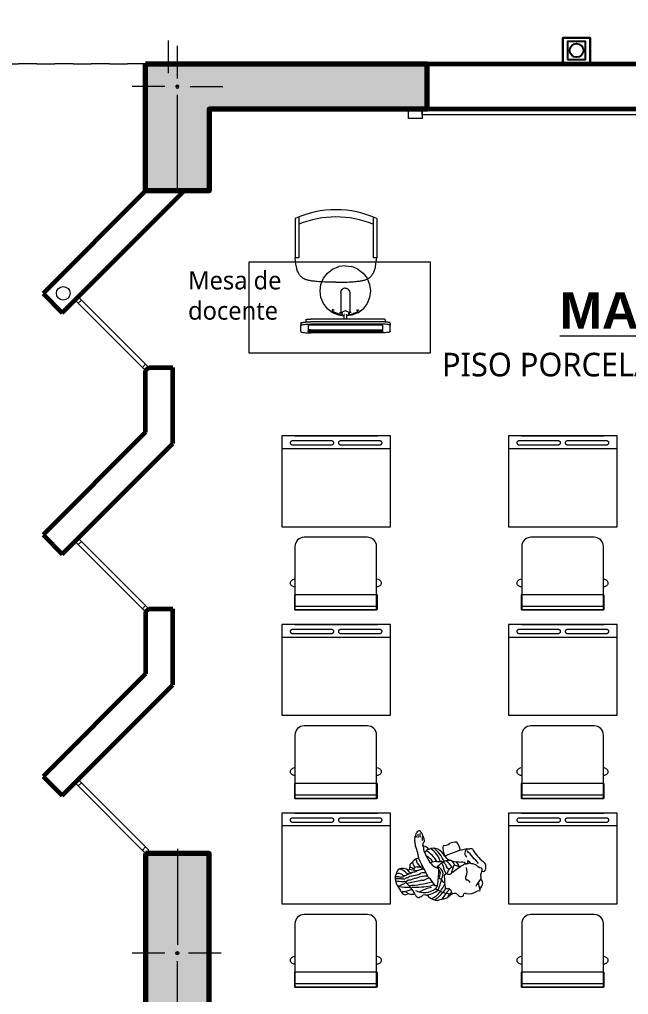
# Model space of a CAD drawing. Header units: metres. Extents: x 28 to 148, y 23 to 113.
# Drawn here: x 37.75 to 41.11, y 47.55 to 52.92 of the extents above; entities that cross this region are included whole.
import ezdxf

# ---------------------------------------------------------------- set-up
doc = ezdxf.new("R2010")
doc.units = ezdxf.units.M
doc.linetypes.add('DASHED2', pattern=[0.375, 0.25, -0.125])
doc.linetypes.add('HIDDEN2', pattern=[0.1875, 0.125, -0.0625])
for name, color, linetype, lineweight in [('AGUAS PLUVIALES', 5, 'Continuous', 30), ('COLUMNAS 50', 32, 'Continuous', 70), ('Equipamiento SR', 23, 'Continuous', 0), ('GRAFO 02', 7, 'Continuous', 20), ('GRAFO 3', 22, 'Continuous', 30), ('GRAFO01', 7, 'Continuous', 0), ('I.S. CANALETAS', 12, 'Continuous', 0), ('letras sr', 7, 'Continuous', 5), ('MOBILIARIO_Pen_No__1', 7, 'Continuous', 13), ('MOBILIARIO_Pluma_Nº__41', 7, 'Continuous', 20), ('Muros el', 144, 'Continuous', 60), ('PERSONAS', 8, 'Continuous', 0), ('proyecciones', 1, 'DASHED2', 5), ('Structural - Bearing_Pen_No__20', 1, 'Continuous', 0), ('Vanos', 140, 'Continuous', 5)]:
    doc.layers.add(name, color=color, linetype=linetype, lineweight=lineweight)
doc.layers.add('MOBILIARIO_Pluma_Nº__61', color=7, linetype='Continuous', lineweight=20, true_color=0x6a6a6a)
doc.styles.add('Generales', font='trebuc.ttf', dxfattribs={"height": 0.1})
doc.styles.add('Santa Rosa 1 50', font='trebuc.ttf')

# ---------------------------------------------------------------- blocks, each defined once
blk = doc.blocks.new('Picture 18')
at = {"layer": 'Equipamiento SR', "linetype": 'Continuous'}
for p, q in [((0.075, 0), (0, 0)), ((0, 0), (0, -0.05)), ((4.125, 0), (0.075, 0)), ((0.075, 0), (0.075, -0.03)), ((0.075, -0.05), (0.075, 0)), ((4.125, -0.03), (4.125, 0)), ((4.2, 0), (4.125, 0)), ((4.125, 0), (4.125, -0.05)), ((4.2, -0.05), (4.2, 0)), ((0, -0.05), (0.075, -0.05)), ((0.075, -0.03), (4.125, -0.03)), ((4.125, -0.05), (4.2, -0.05))]:
    blk.add_line(p, q, dxfattribs=at)
blk = doc.blocks.new('Columna tipo 3')
at = {"true_color": 0x939598}
h = blk.add_hatch(color=252, dxfattribs=at)
h.dxf.hatch_style = 1
h.paths.add_polyline_path([(-235.0847, 45.074), (-235.7847, 45.074), (-235.7847, 43.524), (-235.5347, 43.524), (-235.5347, 44.724), (-235.0847, 44.724)])
h.paths.add_polyline_path([(-235.6684, 44.899, -1), (-235.651, 44.899, -1)], flags=16)
at = {"layer": 'COLUMNAS 50', "linetype": 'Continuous'}
blk.add_lwpolyline([(-235.7847, 45.074), (-235.7847, 43.524), (-235.5347, 43.524), (-235.5347, 44.724), (-235.0847, 44.724), (-235.0847, 45.074)], close=True, dxfattribs=at)
at = {"layer": 'Structural - Bearing_Pen_No__20', "linetype": 'Continuous'}
for p, q in [((-235.6597, 44.969), (-235.6597, 45.149)), ((-235.7047, 44.899), (-235.8847, 44.899)), ((-235.0847, 44.899), (-235.6147, 44.899)), ((-235.6597, 44.829), (-235.6597, 44.649))]:
    blk.add_line(p, q, dxfattribs=at)
blk.add_circle((-235.6597, 44.899), 0.00871, dxfattribs=at)
blk.add_point((-235.6597, 44.899), dxfattribs=at)
blk = doc.blocks.new('Columna 1.10 x0.30')
at = {"true_color": 0xc7c8ca}
h = blk.add_hatch(color=9, dxfattribs=at)
h.dxf.hatch_style = 1
h.paths.add_polyline_path([(-234.8493, 113.8066), (-235.9493, 113.8066), (-235.9493, 113.4566), (-234.8493, 113.4566)])
h.paths.add_polyline_path([(-235.3906, 113.6316, -1), (-235.408, 113.6316, -1)], flags=16)
at = {"layer": 'COLUMNAS 50', "color": 1, "linetype": 'Continuous', "lineweight": 5}
for p, q in [((-235.3993, 113.8732), (-235.3993, 113.6932)), ((-235.9743, 113.6316), (-235.4443, 113.6316)), ((-234.8243, 113.6316), (-235.3543, 113.6316)), ((-235.3993, 113.5616), (-235.3993, 113.3816))]:
    blk.add_line(p, q, dxfattribs=at)
at = {"layer": 'COLUMNAS 50', "linetype": 'Continuous'}
blk.add_lwpolyline([(-235.9493, 113.4566), (-234.8493, 113.4566), (-234.8493, 113.8066), (-235.9493, 113.8066)], close=True, dxfattribs=at)
at = {"layer": 'COLUMNAS 50', "color": 1, "linetype": 'Continuous', "lineweight": 5}
blk.add_circle((-235.3993, 113.6316), 0.00871, dxfattribs=at)
blk.add_point((-235.3993, 113.6316), dxfattribs=at)
blk = doc.blocks.new('School Desk 2')
at = {"layer": 'Equipamiento SR', "linetype": 'Continuous'}
for p, q in [((0.1995, 0.3017), (0.6995, 0.3017)), ((0.1995, -0.2983), (0.1995, 0.3017)), ((0.629, 0.3017), (0.629, -0.2983)), ((0.6995, 0.3017), (0.6995, -0.2983)), ((-0.241, 0.228), (-0.2591, 0.228)), ((-0.2591, 0.228), (-0.2591, -0.228)), ((-0.1767, 0.228), (-0.241, 0.228)), ((-0.241, 0.228), (-0.241, -0.228)), ((-0.1767, 0.228), (-0.1767, -0.228)), ((-0.1322, 0.2314), (-0.1327, 0.228)), ((-0.1309, 0.2356), (-0.1322, 0.2314)), ((-0.129, 0.2394), (-0.1309, 0.2356)), ((-0.1265, 0.2428), (-0.129, 0.2394)), ((-0.1236, 0.2457), (-0.1265, 0.2428)), ((-0.1203, 0.2479), (-0.1236, 0.2457)), ((-0.1168, 0.2494), (-0.1203, 0.2479)), ((-0.113, 0.2502), (-0.1168, 0.2494)), ((-0.1092, 0.2502), (-0.113, 0.2502)), ((-0.1055, 0.2494), (-0.1092, 0.2502)), ((-0.1019, 0.2479), (-0.1055, 0.2494)), ((-0.0987, 0.2457), (-0.1019, 0.2479)), ((-0.0957, 0.2428), (-0.0987, 0.2457)), ((-0.0933, 0.2394), (-0.0957, 0.2428)), ((-0.0924, 0.2375), (-0.0933, 0.2394)), ((-0.0876, 0.228), (-0.0924, 0.2375)), ((0.6507, 0.2435), (0.651, 0.2457)), ((0.6507, 0.2424), (0.6507, 0.2435)), ((0.6507, 0.027), (0.6507, 0.2424)), ((0.651, 0.2457), (0.6517, 0.2477)), ((0.6517, 0.2477), (0.6526, 0.2497)), ((0.6526, 0.2497), (0.6539, 0.2514)), ((0.6539, 0.2514), (0.6553, 0.2528)), ((0.6553, 0.2528), (0.657, 0.2539)), ((0.657, 0.2539), (0.6587, 0.2546)), ((0.6587, 0.2546), (0.6606, 0.255)), ((0.6606, 0.255), (0.6625, 0.255)), ((0.6625, 0.255), (0.6644, 0.2546)), ((0.6644, 0.2546), (0.6662, 0.2539)), ((0.6662, 0.2539), (0.6678, 0.2528)), ((0.6678, 0.2528), (0.6693, 0.2514)), ((0.6693, 0.2514), (0.6705, 0.2497)), ((0.6705, 0.2497), (0.6714, 0.2477)), ((0.6714, 0.2477), (0.6721, 0.2457)), ((0.6721, 0.2457), (0.6724, 0.2435)), ((0.6724, 0.2435), (0.6724, 0.2424)), ((0.6724, 0.2424), (0.6724, 0.027)), ((0.6995, -0.2263), (0.6995, 0.2297)), ((0.6507, 0.0259), (0.6507, 0.027)), ((0.651, 0.0238), (0.6507, 0.0259)), ((0.6517, 0.0217), (0.651, 0.0238)), ((0.6526, 0.0198), (0.6517, 0.0217)), ((0.6539, 0.0181), (0.6526, 0.0198)), ((0.6553, 0.0166), (0.6539, 0.0181)), ((0.657, 0.0155), (0.6553, 0.0166)), ((0.6587, 0.0148), (0.657, 0.0155)), ((0.6606, 0.0144), (0.6587, 0.0148)), ((0.6625, 0.0144), (0.6606, 0.0144)), ((0.6644, 0.0148), (0.6625, 0.0144)), ((0.6662, 0.0155), (0.6644, 0.0148)), ((0.6678, 0.0166), (0.6662, 0.0155)), ((0.6693, 0.0181), (0.6678, 0.0166)), ((0.6705, 0.0198), (0.6693, 0.0181)), ((0.6714, 0.0217), (0.6705, 0.0198)), ((0.6721, 0.0238), (0.6714, 0.0217)), ((0.6724, 0.0259), (0.6721, 0.0238)), ((0.6724, 0.027), (0.6724, 0.0259)), ((0.6507, -0.0225), (0.651, -0.0203)), ((0.6507, -0.0236), (0.6507, -0.0225)), ((0.6507, -0.2389), (0.6507, -0.0236)), ((0.651, -0.0203), (0.6517, -0.0182)), ((0.6517, -0.0182), (0.6526, -0.0163)), ((0.6526, -0.0163), (0.6539, -0.0146)), ((0.6539, -0.0146), (0.6553, -0.0132)), ((0.6553, -0.0132), (0.657, -0.0121)), ((0.657, -0.0121), (0.6587, -0.0113)), ((0.6587, -0.0113), (0.6606, -0.0109)), ((0.6606, -0.0109), (0.6625, -0.0109)), ((0.6625, -0.0109), (0.6644, -0.0113)), ((0.6644, -0.0113), (0.6662, -0.0121)), ((0.6662, -0.0121), (0.6678, -0.0132)), ((0.6678, -0.0132), (0.6693, -0.0146)), ((0.6693, -0.0146), (0.6705, -0.0163)), ((0.6705, -0.0163), (0.6714, -0.0182)), ((0.6714, -0.0182), (0.6721, -0.0203)), ((0.6721, -0.0203), (0.6724, -0.0225)), ((0.6724, -0.0225), (0.6724, -0.0236)), ((0.6724, -0.0236), (0.6724, -0.2389)), ((-0.241, -0.228), (-0.2591, -0.228)), ((-0.1767, -0.228), (-0.241, -0.228)), ((-0.1327, -0.228), (-0.1322, -0.2314)), ((-0.1322, -0.2314), (-0.1309, -0.2356)), ((-0.1309, -0.2356), (-0.129, -0.2394)), ((-0.129, -0.2394), (-0.1265, -0.2428)), ((-0.1265, -0.2428), (-0.1236, -0.2457)), ((-0.1236, -0.2457), (-0.1203, -0.2479)), ((-0.1203, -0.2479), (-0.1168, -0.2494)), ((-0.1168, -0.2494), (-0.113, -0.2502)), ((-0.113, -0.2502), (-0.1092, -0.2502)), ((-0.1092, -0.2502), (-0.1055, -0.2494)), ((-0.1055, -0.2494), (-0.1019, -0.2479)), ((-0.1019, -0.2479), (-0.0987, -0.2457)), ((-0.0987, -0.2457), (-0.0957, -0.2428)), ((-0.0957, -0.2428), (-0.0933, -0.2394)), ((-0.0933, -0.2394), (-0.0924, -0.2375)), ((-0.0924, -0.2375), (-0.0876, -0.228)), ((0.6507, -0.24), (0.6507, -0.2389)), ((0.651, -0.2422), (0.6507, -0.24)), ((0.6517, -0.2443), (0.651, -0.2422)), ((0.6526, -0.2462), (0.6517, -0.2443)), ((0.6539, -0.2479), (0.6526, -0.2462)), ((0.6553, -0.2493), (0.6539, -0.2479)), ((0.657, -0.2505), (0.6553, -0.2493)), ((0.6587, -0.2512), (0.657, -0.2505)), ((0.6606, -0.2516), (0.6587, -0.2512)), ((0.6625, -0.2516), (0.6606, -0.2516)), ((0.6644, -0.2512), (0.6625, -0.2516)), ((0.6662, -0.2505), (0.6644, -0.2512)), ((0.6678, -0.2493), (0.6662, -0.2505)), ((0.6693, -0.2479), (0.6678, -0.2493)), ((0.6705, -0.2462), (0.6693, -0.2479)), ((0.6714, -0.2443), (0.6705, -0.2462)), ((0.6721, -0.2422), (0.6714, -0.2443)), ((0.6724, -0.24), (0.6721, -0.2422)), ((0.6724, -0.2389), (0.6724, -0.24)), ((0.6995, -0.2983), (0.1995, -0.2983)), ((0.629, -0.2833), (0.6295, -0.2833))]:
    blk.add_line(p, q, dxfattribs=at)
blk.add_lwpolyline([(-0.2591, 0.225), (0.0909, 0.225, -0.414214), (0.1409, 0.175), (0.1409, -0.175, -0.414214), (0.0909, -0.225), (-0.2591, -0.225), (-0.2591, 0.225)], format="xyb", dxfattribs=at)
blk = doc.blocks.new('A$C0C667B88')
at = {"layer": 'Equipamiento SR'}
for p, q in [((0.0491, 0.7653), (0.1591, 0.7653)), ((0.135, 0.7655), (0.265, 0.7655)), ((0.16, 0.7655), (0.265, 0.7655)), ((0.265, 0.7655), (0.265, 0.7453)), ((0.0404, 0.7453), (0.265, 0.7453)), ((0.0404, 0.3353), (0.265, 0.3353)), ((0.265, 0.3353), (0.265, 0.3155)), ((0.0491, 0.3153), (0.1591, 0.3153)), ((0.135, 0.3155), (0.265, 0.3155)), ((0.16, 0.3155), (0.265, 0.3155))]:
    blk.add_line(p, q, dxfattribs=at)
for points in [[(0.4, 0.5403), (0.3999, 0.5534), (0.3997, 0.5663), (0.3994, 0.579), (0.399, 0.5913), (0.3985, 0.6032), (0.398, 0.6144), (0.3974, 0.6249), (0.3967, 0.6346), (0.396, 0.6433), (0.3953, 0.6512), (0.3946, 0.6584), (0.3938, 0.6648), (0.393, 0.6706), (0.3922, 0.6759), (0.3914, 0.6808), (0.3905, 0.6853), (0.3896, 0.6895), (0.3887, 0.6935), (0.3877, 0.6973), (0.3867, 0.7008), (0.3857, 0.7041), (0.3845, 0.7073), (0.3834, 0.7102), (0.3821, 0.713), (0.3808, 0.7156), (0.3794, 0.718), (0.378, 0.7203), (0.3765, 0.7226), (0.3749, 0.7247), (0.3732, 0.7268), (0.3715, 0.7288), (0.3697, 0.7307), (0.3678, 0.7327), (0.3658, 0.7346), (0.3637, 0.7366), (0.3613, 0.7385), (0.3587, 0.7405), (0.3557, 0.7426), (0.3524, 0.7447), (0.3486, 0.7468), (0.3444, 0.749), (0.3392, 0.7513), (0.3326, 0.7536), (0.3244, 0.7559), (0.3139, 0.7583), (0.3008, 0.7607), (0.2846, 0.7631), (0.265, 0.7655)], [(0.4, 0.5403), (0.3999, 0.5272), (0.3997, 0.5142), (0.3994, 0.5015), (0.399, 0.4892), (0.3985, 0.4774), (0.398, 0.4661), (0.3974, 0.4556), (0.3967, 0.446), (0.396, 0.4372), (0.3953, 0.4293), (0.3946, 0.4222), (0.3938, 0.4158), (0.393, 0.4099), (0.3922, 0.4046), (0.3914, 0.3998), (0.3905, 0.3952), (0.3896, 0.391), (0.3887, 0.387), (0.3877, 0.3832), (0.3867, 0.3797), (0.3857, 0.3764), (0.3845, 0.3733), (0.3834, 0.3703), (0.3821, 0.3676), (0.3808, 0.365), (0.3794, 0.3625), (0.378, 0.3602), (0.3765, 0.358), (0.3749, 0.3558), (0.3732, 0.3538), (0.3715, 0.3518), (0.3697, 0.3498), (0.3678, 0.3478), (0.3658, 0.3459), (0.3637, 0.344), (0.3613, 0.342), (0.3587, 0.34), (0.3557, 0.338), (0.3524, 0.3359), (0.3486, 0.3337), (0.3444, 0.3315), (0.3392, 0.3293), (0.3326, 0.327), (0.3244, 0.3247), (0.3139, 0.3223), (0.3008, 0.32), (0.2846, 0.3177), (0.265, 0.3155)]]:
    blk.add_lwpolyline(points, dxfattribs=at)
for centre, start, end in [((0.5402, 0.5403), 155.3885, 204.6115), ((0.5802, 0.5403), 157.7008, 202.2992)]:
    blk.add_arc(centre, 0.5403, start, end, dxfattribs=at)
blk = doc.blocks.new('A$C3689293D')
at = {"layer": 'Equipamiento SR'}
for p, q in [((0.95, 0.7), (0.05, 0.7)), ((0.2211, 0.5829), (0.2212, 0.5836)), ((0.2211, 0.5829), (0.2211, 0.5485)), ((0.2211, 0.5359), (0.2211, 0.5485)), ((0.2211, 0.5485), (0.2212, 0.5478)), ((0.2212, 0.5836), (0.2224, 0.5845)), ((0.2212, 0.5478), (0.2224, 0.5469)), ((0.2224, 0.5845), (0.2246, 0.5854)), ((0.2224, 0.5469), (0.2246, 0.546)), ((0.2246, 0.5854), (0.2278, 0.5862)), ((0.2246, 0.546), (0.2278, 0.5451)), ((0.2278, 0.5862), (0.2318, 0.587)), ((0.2278, 0.5451), (0.2318, 0.5443)), ((0.2318, 0.587), (0.2367, 0.5877)), ((0.2318, 0.5443), (0.2367, 0.5436)), ((0.2367, 0.5877), (0.2423, 0.5883)), ((0.2367, 0.5436), (0.2423, 0.543)), ((0.2423, 0.5883), (0.2485, 0.5888)), ((0.2423, 0.543), (0.2485, 0.5425)), ((0.2485, 0.5888), (0.2553, 0.5892)), ((0.2485, 0.5425), (0.2553, 0.5421)), ((0.2553, 0.5892), (0.2624, 0.5895)), ((0.2553, 0.5421), (0.2624, 0.5419)), ((0.2622, 0.5845), (0.6732, 0.5845)), ((0.2622, 0.5845), (0.2622, 0.5783)), ((0.2622, 0.5783), (0.6732, 0.5783)), ((0.2622, 0.5783), (0.2622, 0.5769)), ((0.2622, 0.5769), (0.2624, 0.577)), ((0.2622, 0.5769), (0.2622, 0.5733)), ((0.2652, 0.5735), (0.2622, 0.5733)), ((0.2622, 0.5733), (0.2622, 0.5468)), ((0.2622, 0.5468), (0.6732, 0.5468)), ((0.2624, 0.5895), (0.2697, 0.5897)), ((0.2624, 0.577), (0.2697, 0.5771)), ((0.2624, 0.5419), (0.2697, 0.5417)), ((0.2687, 0.5736), (0.2652, 0.5735)), ((0.2723, 0.5737), (0.2687, 0.5736)), ((0.2697, 0.5897), (0.2756, 0.5897)), ((0.2697, 0.5771), (0.2756, 0.5771)), ((0.2697, 0.5417), (0.2756, 0.5417)), ((0.2759, 0.5737), (0.2723, 0.5737)), ((0.2756, 0.5897), (0.6598, 0.5897)), ((0.2756, 0.5771), (0.6598, 0.5771)), ((0.2756, 0.5417), (0.6598, 0.5417)), ((0.6595, 0.5737), (0.2759, 0.5737)), ((0.6595, 0.5737), (0.6631, 0.5737)), ((0.6657, 0.5897), (0.6598, 0.5897)), ((0.6657, 0.5771), (0.6598, 0.5771)), ((0.6657, 0.5417), (0.6598, 0.5417)), ((0.6631, 0.5737), (0.6667, 0.5736)), ((0.673, 0.5895), (0.6657, 0.5897)), ((0.673, 0.577), (0.6657, 0.5771)), ((0.673, 0.5419), (0.6657, 0.5417)), ((0.6667, 0.5736), (0.6702, 0.5735)), ((0.6702, 0.5735), (0.6732, 0.5733)), ((0.6801, 0.5892), (0.673, 0.5895)), ((0.6732, 0.5769), (0.673, 0.577)), ((0.6801, 0.5421), (0.673, 0.5419)), ((0.6732, 0.5845), (0.6732, 0.5783)), ((0.6732, 0.5769), (0.6732, 0.5783)), ((0.6732, 0.5733), (0.6732, 0.5769)), ((0.6732, 0.5468), (0.6732, 0.5733)), ((0.6868, 0.5888), (0.6801, 0.5892)), ((0.6868, 0.5425), (0.6801, 0.5421)), ((0.6931, 0.5883), (0.6868, 0.5888)), ((0.6931, 0.543), (0.6868, 0.5425)), ((0.6987, 0.5877), (0.6931, 0.5883)), ((0.6987, 0.5436), (0.6931, 0.543)), ((0.7036, 0.587), (0.6987, 0.5877)), ((0.7036, 0.5443), (0.6987, 0.5436)), ((0.7076, 0.5862), (0.7036, 0.587)), ((0.7076, 0.5451), (0.7036, 0.5443)), ((0.7108, 0.5854), (0.7076, 0.5862)), ((0.7108, 0.546), (0.7076, 0.5451)), ((0.713, 0.5845), (0.7108, 0.5854)), ((0.713, 0.5469), (0.7108, 0.546)), ((0.7142, 0.5836), (0.713, 0.5845)), ((0.7142, 0.5478), (0.713, 0.5469)), ((0.7143, 0.5829), (0.7142, 0.5836)), ((0.7143, 0.5485), (0.7142, 0.5478)), ((0.7143, 0.5829), (0.7143, 0.5485)), ((0.7143, 0.5359), (0.7143, 0.5485)), ((0.2211, 0.5359), (0.2212, 0.5352)), ((0.2212, 0.5352), (0.2224, 0.5343)), ((0.2224, 0.5343), (0.2246, 0.5334)), ((0.2246, 0.5334), (0.2278, 0.5326)), ((0.2278, 0.5326), (0.2318, 0.5318)), ((0.2318, 0.5318), (0.2367, 0.5311)), ((0.2367, 0.5311), (0.2423, 0.5305)), ((0.2423, 0.5305), (0.2485, 0.53)), ((0.2485, 0.53), (0.2553, 0.5296)), ((0.2485, 0.5171), (0.2485, 0.53)), ((0.2485, 0.53), (0.2485, 0.53)), ((0.2485, 0.5171), (0.2486, 0.5167)), ((0.2486, 0.5167), (0.2491, 0.5162)), ((0.2491, 0.5162), (0.2502, 0.5158)), ((0.2502, 0.5158), (0.2518, 0.5154)), ((0.2518, 0.5154), (0.2537, 0.515)), ((0.2537, 0.515), (0.2561, 0.5147)), ((0.2553, 0.5296), (0.2624, 0.5293)), ((0.2561, 0.5147), (0.2589, 0.5144)), ((0.2589, 0.5144), (0.2619, 0.5141)), ((0.2619, 0.5141), (0.2652, 0.5139)), ((0.2624, 0.5293), (0.2697, 0.5291)), ((0.2652, 0.5139), (0.2687, 0.5138)), ((0.2687, 0.5138), (0.2723, 0.5137)), ((0.2697, 0.5291), (0.2756, 0.5291)), ((0.2723, 0.5137), (0.2759, 0.5137)), ((0.2756, 0.5291), (0.6598, 0.5291)), ((0.2759, 0.5137), (0.4622, 0.5137)), ((0.3996, 0.479), (0.4332, 0.4929)), ((0.435, 0.4861), (0.4034, 0.4732)), ((0.4332, 0.4929), (0.4622, 0.4967)), ((0.4512, 0.4882), (0.435, 0.4861)), ((0.446, 0.482), (0.4517, 0.4888)), ((0.45, 0.4856), (0.4495, 0.4821)), ((0.45, 0.4856), (0.4517, 0.4888)), ((0.4517, 0.4888), (0.4546, 0.4917)), ((0.4584, 0.494), (0.4546, 0.4917)), ((0.4584, 0.494), (0.4622, 0.4952)), ((0.4622, 0.4967), (0.4622, 0.5137)), ((0.4622, 0.5137), (0.4748, 0.5137)), ((0.4622, 0.4952), (0.4622, 0.4967)), ((0.4622, 0.4905), (0.4622, 0.4952)), ((0.4629, 0.4888), (0.4623, 0.4869)), ((0.4625, 0.4881), (0.4623, 0.4869)), ((0.4629, 0.4889), (0.4625, 0.4881)), ((0.4747, 0.4873), (0.474, 0.4851)), ((0.474, 0.4851), (0.4745, 0.4861)), ((0.4745, 0.4861), (0.4747, 0.4873)), ((0.4748, 0.5137), (0.6595, 0.5137)), ((0.4748, 0.5137), (0.4748, 0.4969)), ((0.4748, 0.4969), (0.4748, 0.4952)), ((0.4748, 0.4969), (0.5052, 0.4929)), ((0.4774, 0.4945), (0.4748, 0.4952)), ((0.4748, 0.4952), (0.4748, 0.4898)), ((0.4814, 0.4925), (0.4774, 0.4945)), ((0.4846, 0.4898), (0.4814, 0.4925)), ((0.4867, 0.4866), (0.4846, 0.4898)), ((0.4846, 0.4898), (0.49, 0.4832)), ((0.4857, 0.4884), (0.5033, 0.4861)), ((0.4875, 0.4831), (0.4867, 0.4866)), ((0.5033, 0.4861), (0.535, 0.4732)), ((0.5052, 0.4929), (0.5387, 0.479)), ((0.6631, 0.5137), (0.6595, 0.5137)), ((0.6657, 0.5291), (0.6598, 0.5291)), ((0.6667, 0.5138), (0.6631, 0.5137)), ((0.673, 0.5293), (0.6657, 0.5291)), ((0.6702, 0.5139), (0.6667, 0.5138)), ((0.6735, 0.5141), (0.6702, 0.5139)), ((0.6801, 0.5296), (0.673, 0.5293)), ((0.6765, 0.5144), (0.6735, 0.5141)), ((0.6793, 0.5147), (0.6765, 0.5144)), ((0.6816, 0.515), (0.6793, 0.5147)), ((0.6868, 0.53), (0.6801, 0.5296)), ((0.6836, 0.5154), (0.6816, 0.515)), ((0.6852, 0.5158), (0.6836, 0.5154)), ((0.6862, 0.5162), (0.6852, 0.5158)), ((0.6868, 0.5167), (0.6862, 0.5162)), ((0.6869, 0.53), (0.6868, 0.53)), ((0.6869, 0.5171), (0.6868, 0.5167)), ((0.6931, 0.5305), (0.6869, 0.53)), ((0.6869, 0.5171), (0.6869, 0.53)), ((0.6987, 0.5311), (0.6931, 0.5305)), ((0.7036, 0.5318), (0.6987, 0.5311)), ((0.7076, 0.5326), (0.7036, 0.5318)), ((0.7108, 0.5334), (0.7076, 0.5326)), ((0.713, 0.5343), (0.7108, 0.5334)), ((0.7142, 0.5352), (0.713, 0.5343)), ((0.7143, 0.5359), (0.7142, 0.5352)), ((0.3487, 0.4281), (0.3708, 0.4569)), ((0.3996, 0.479), (0.3708, 0.4569)), ((0.3962, 0.4648), (0.3963, 0.4655)), ((0.3962, 0.4641), (0.3962, 0.4648)), ((0.3965, 0.4635), (0.3962, 0.4641)), ((0.3963, 0.4655), (0.3966, 0.4663)), ((0.3968, 0.4631), (0.3965, 0.4635)), ((0.3966, 0.4663), (0.397, 0.4672)), ((0.3973, 0.4627), (0.3968, 0.4631)), ((0.397, 0.4672), (0.3976, 0.468)), ((0.398, 0.4624), (0.3973, 0.4627)), ((0.3976, 0.468), (0.3983, 0.4689)), ((0.3988, 0.4623), (0.398, 0.4624)), ((0.3983, 0.4689), (0.3991, 0.4698)), ((0.3997, 0.4622), (0.3988, 0.4623)), ((0.3991, 0.4698), (0.4001, 0.4707)), ((0.4007, 0.4623), (0.3997, 0.4622)), ((0.4001, 0.4707), (0.4011, 0.4716)), ((0.4017, 0.4625), (0.4007, 0.4623)), ((0.4011, 0.4716), (0.4022, 0.4724)), ((0.4029, 0.4628), (0.4017, 0.4625)), ((0.402, 0.472), (0.4032, 0.4729)), ((0.4022, 0.4724), (0.4034, 0.4732)), ((0.4041, 0.4632), (0.4029, 0.4628)), ((0.4053, 0.4638), (0.4041, 0.4632)), ((0.4065, 0.4644), (0.4053, 0.4638)), ((0.4072, 0.4648), (0.4065, 0.4644)), ((0.4373, 0.4774), (0.4441, 0.4783)), ((0.4437, 0.4776), (0.4431, 0.4729)), ((0.4431, 0.3651), (0.4431, 0.4729)), ((0.446, 0.482), (0.4437, 0.4776)), ((0.4495, 0.4821), (0.4504, 0.4786)), ((0.4525, 0.4754), (0.4504, 0.4786)), ((0.4556, 0.4727), (0.4525, 0.4754)), ((0.4597, 0.4707), (0.4556, 0.4727)), ((0.4643, 0.4695), (0.4597, 0.4707)), ((0.4643, 0.4695), (0.4693, 0.4692)), ((0.4693, 0.4692), (0.4742, 0.4698)), ((0.4742, 0.4698), (0.4787, 0.4712)), ((0.4787, 0.4712), (0.4825, 0.4735)), ((0.4825, 0.4735), (0.4853, 0.4763)), ((0.4853, 0.4763), (0.487, 0.4796)), ((0.487, 0.4796), (0.4875, 0.4831)), ((0.4928, 0.479), (0.49, 0.4832)), ((0.4939, 0.4743), (0.4928, 0.479)), ((0.501, 0.4774), (0.4929, 0.4784)), ((0.4939, 0.3666), (0.4939, 0.4743)), ((0.5311, 0.4648), (0.5318, 0.4644)), ((0.5318, 0.4644), (0.5331, 0.4638)), ((0.5331, 0.4638), (0.5343, 0.4632)), ((0.5343, 0.4632), (0.5355, 0.4628)), ((0.5362, 0.4724), (0.535, 0.4732)), ((0.5355, 0.4628), (0.5366, 0.4625)), ((0.5373, 0.4716), (0.5362, 0.4724)), ((0.5366, 0.4625), (0.5377, 0.4623)), ((0.5383, 0.4707), (0.5373, 0.4716)), ((0.5377, 0.4623), (0.5387, 0.4622)), ((0.5393, 0.4698), (0.5383, 0.4707)), ((0.5387, 0.479), (0.5675, 0.4569)), ((0.5387, 0.4622), (0.5396, 0.4623)), ((0.5401, 0.4689), (0.5393, 0.4698)), ((0.5396, 0.4623), (0.5404, 0.4624)), ((0.5408, 0.468), (0.5401, 0.4689)), ((0.5404, 0.4624), (0.541, 0.4627)), ((0.5414, 0.4672), (0.5408, 0.468)), ((0.541, 0.4627), (0.5415, 0.4631)), ((0.5418, 0.4663), (0.5414, 0.4672)), ((0.5415, 0.4631), (0.5419, 0.4635)), ((0.5421, 0.4655), (0.5418, 0.4663)), ((0.5419, 0.4635), (0.5421, 0.4641)), ((0.5422, 0.4648), (0.5421, 0.4655)), ((0.5421, 0.4641), (0.5422, 0.4648)), ((0.5675, 0.4569), (0.5896, 0.4281)), ((0.3301, 0.3586), (0.3348, 0.3946)), ((0.3348, 0.3946), (0.3487, 0.4281)), ((0.5896, 0.4281), (0.6035, 0.3946)), ((0.6035, 0.3946), (0.6083, 0.3586)), ((0.3348, 0.3226), (0.3301, 0.3586)), ((0.3487, 0.289), (0.3348, 0.3226)), ((0.4431, 0.3651), (0.4443, 0.3605)), ((0.447, 0.3563), (0.4443, 0.3605)), ((0.447, 0.3563), (0.4525, 0.3497)), ((0.4556, 0.347), (0.4525, 0.3497)), ((0.4597, 0.345), (0.4556, 0.347)), ((0.4643, 0.3438), (0.4597, 0.345)), ((0.4693, 0.3435), (0.4643, 0.3438)), ((0.4693, 0.3435), (0.4742, 0.344)), ((0.4742, 0.344), (0.4787, 0.3455)), ((0.4787, 0.3455), (0.4825, 0.3478)), ((0.4825, 0.3478), (0.4853, 0.3506)), ((0.491, 0.3575), (0.4853, 0.3506)), ((0.4933, 0.3619), (0.491, 0.3575)), ((0.4939, 0.3666), (0.4933, 0.3619)), ((0.6035, 0.3226), (0.5896, 0.289)), ((0.6083, 0.3586), (0.6035, 0.3226)), ((0.3708, 0.2602), (0.3487, 0.289)), ((0.5896, 0.289), (0.5675, 0.2602)), ((0.3996, 0.2381), (0.3708, 0.2602)), ((0.3996, 0.2381), (0.4332, 0.2242)), ((0.4692, 0.2195), (0.4332, 0.2242)), ((0.4692, 0.2195), (0.5052, 0.2242)), ((0.5387, 0.2381), (0.5052, 0.2242)), ((0.5675, 0.2602), (0.5387, 0.2381))]:
    blk.add_line(p, q, dxfattribs=at)
blk.add_lwpolyline([(1, 0.7), (0, 0.7), (0, 0.2), (1, 0.2), (1, 0.7)], dxfattribs=at)
blk = doc.blocks.new('A$C64873CB9')
at = {"layer": 'MOBILIARIO_Pluma_Nº__41', "linetype": 'Continuous', "lineweight": 0, "true_color": 0x000000}
h = blk.add_hatch(color=18, dxfattribs=at)
h.paths.add_polyline_path([(0.1, 1.2), (0.1, 1.2), (0.1, 1.2), (0.1, 1.2), (0.1, 1.2), (0.1, 1.1), (0.1, 1.1), (0.1, 1.1), (0, 1.1), (0, 1.1), (0, 1), (0, 1), (0, 0.9), (0, 0.8), (0, 0.8), (0.1, 0.7), (0.1, 0.7), (0.1, 0.7), (0.2, 0.7), (0.3, 0.7), (0.3, 0.7), (0.3, 0.8), (0.4, 0.8), (0.4, 0.8), (0.4, 0.9), (0.4, 0.9), (0.4, 1), (0.3, 1.1), (0.3, 1.1), (0.3, 1.1), (0.3, 1.1), (0.3, 1.1), (0.3, 1.1), (0.3, 1.1), (0.3, 1.1), (0.3, 1.1), (0.3, 1.1), (0.3, 1.1), (0.3, 1.1), (0.3, 1.1), (0.3, 1.1), (0.3, 1.1), (0.3, 1.1), (0.3, 1.1), (0.3, 1.1), (0.3, 1.1), (0.3, 1.1), (0.3, 1.1), (0.3, 1.1), (0.3, 1.1), (0.3, 1.1), (0.3, 1.1), (0.3, 1.1), (0.3, 1.1), (0.3, 1.1), (0.3, 1.1), (0.3, 1.1), (0.3, 1.1), (0.3, 1.1), (0.3, 1.2), (0.3, 1.2), (0.3, 1.2), (0.3, 1.2), (0.3, 1.2), (0.3, 1.2), (0.3, 1.2), (0.3, 1.2), (0.3, 1.2), (0.3, 1.3), (0.3, 1.3), (0.3, 1.3), (0.3, 1.3), (0.3, 1.3), (0.3, 1.3), (0.3, 1.3), (0.3, 1.3), (0.2, 1.3), (0.2, 1.4), (0.1, 1.3), (0.1, 1.3), (0.1, 1.3), (0.1, 1.3), (0.1, 1.2), (0.1, 1.2), (0.1, 1.2), (0.1, 1.2), (0.1, 1.2)])
h.paths.add_polyline_path([(0.1, 1.2), (0.1, 1.3), (0.1, 1.3), (0.1, 1.3), (0.1, 1.3), (0.2, 1.3), (0.2, 1.3), (0.2, 1.3), (0.2, 1.3), (0.2, 1.3), (0.2, 1.3), (0.2, 1.3), (0.2, 1.3), (0.2, 1.3), (0.2, 1.3), (0.2, 1.3), (0.2, 1.3), (0.3, 1.2), (0.3, 1.2), (0.2, 1.2), (0.2, 1.2), (0.2, 1.1), (0.2, 1.1), (0.2, 1.1), (0.2, 1.1), (0.2, 1.1), (0.2, 1.1), (0.2, 1.1), (0.2, 1.1), (0.2, 1), (0.2, 1), (0.2, 1.1), (0.2, 1.1), (0.1, 1.1), (0.1, 1.1), (0.1, 1.1), (0.1, 1.1), (0.1, 1.1), (0.1, 1.1), (0.1, 1.1), (0.1, 1.1), (0.1, 1.1), (0.1, 1.1), (0.2, 1.1), (0.1, 1.2)], flags=0)
for points in [[(0.1, 0), (0.1, 0), (0.1, 0), (0.1, 0), (0.1, 0), (0.1, 0), (0.2, 0), (0.2, 0), (0.2, 0), (0.2, 0.1), (0.2, 0.1), (0.2, 0.1), (0.2, 0.1), (0.2, 0.1), (0.2, 0.1), (0.2, 0.1), (0.2, 0.1), (0.2, 0.1), (0.2, 0.1), (0.2, 0.1), (0.2, 0.1), (0.2, 0.1), (0.2, 0.1), (0.1, 0.1), (0.1, 0.1), (0.1, 0.1), (0.1, 0.1), (0.1, 0.1), (0.1, 0.1), (0.1, 0.1), (0.1, 0.1), (0.1, 0.1), (0.1, 0.1), (0.1, 0.1), (0.1, 0.1), (0.1, 0.1)], [(0.2, 1.2), (0.2, 1.2), (0.2, 1.2), (0.2, 1.2)], [(0.2, 0.1), (0.2, 0.1), (0.2, 0), (0.2, 0), (0.2, 0), (0.2, 0), (0.2, 0), (0.3, 0), (0.3, 0.1), (0.2, 0.1), (0.2, 0.1), (0.2, 0.1), (0.2, 0.1), (0.2, 0.1), (0.2, 0.1), (0.2, 0.1), (0.2, 0.1), (0.2, 0.1), (0.2, 0.1), (0.2, 0.1), (0.2, 0.1), (0.2, 0.1), (0.2, 0.1), (0.2, 0.1), (0.2, 0.1), (0.2, 0.1), (0.2, 0.1), (0.2, 0.1), (0.2, 0.1), (0.2, 0.1), (0.2, 0.1), (0.2, 0.1), (0.2, 0.1), (0.2, 0.1), (0.2, 0.1), (0.2, 0.1), (0.2, 0.1)]]:
    blk.add_hatch(color=18, dxfattribs=at).paths.add_polyline_path(points)
at = {"layer": 'MOBILIARIO_Pluma_Nº__61', "linetype": 'Continuous', "lineweight": 0, "true_color": 0x353535}
for points in [[(0.1, 0.7), (0, 0.7), (0, 0.7), (0, 0.6), (0, 0.6), (0, 0.6), (0, 0.5), (0, 0.5), (0, 0.5), (0, 0.5), (0, 0.5), (0, 0.5), (0, 0.5), (0.1, 0.5), (0.1, 0.5), (0.1, 0.5), (0.1, 0.5), (0.1, 0.5), (0.2, 0.5), (0.2, 0.5), (0.2, 0.4), (0.2, 0.4), (0.2, 0.3), (0.2, 0.3), (0.2, 0.2), (0.2, 0.2), (0.2, 0.2), (0.2, 0.1), (0.2, 0.1), (0.2, 0.1), (0.2, 0.1), (0.2, 0.1), (0.2, 0.1), (0.2, 0.1), (0.2, 0.1), (0.2, 0.1), (0.2, 0.1), (0.2, 0.1), (0.2, 0.1), (0.2, 0.1), (0.2, 0.1), (0.2, 0.1), (0.2, 0.1), (0.2, 0.1), (0.2, 0.1), (0.2, 0.1), (0.2, 0.1), (0.2, 0.1), (0.2, 0.1), (0.2, 0.1), (0.2, 0.1), (0.2, 0.1), (0.2, 0.1), (0.2, 0.1), (0.2, 0.1), (0.2, 0.1), (0.2, 0.1), (0.2, 0.1), (0.2, 0.1), (0.3, 0.2), (0.3, 0.2), (0.3, 0.2), (0.3, 0.3), (0.3, 0.3), (0.3, 0.3), (0.3, 0.3), (0.3, 0.3), (0.3, 0.3), (0.2, 0.3), (0.2, 0.3), (0.2, 0.4), (0.2, 0.4), (0.2, 0.4), (0.2, 0.4), (0.2, 0.4), (0.2, 0.4), (0.2, 0.4), (0.2, 0.4), (0.2, 0.4), (0.2, 0.5), (0.3, 0.5), (0.3, 0.5), (0.3, 0.5), (0.3, 0.5), (0.3, 0.5), (0.3, 0.5), (0.3, 0.5), (0.3, 0.5), (0.3, 0.5), (0.3, 0.5), (0.3, 0.5), (0.3, 0.5), (0.4, 0.5), (0.4, 0.5), (0.4, 0.6), (0.3, 0.8), (0.3, 0.7), (0.3, 0.7), (0.2, 0.7), (0.1, 0.7), (0.1, 0.7)], [(0.2, 1.2), (0.2, 1.2), (0.2, 1.3), (0.2, 1.3), (0.2, 1.2), (0.2, 1.2), (0.2, 1.2), (0.2, 1.2), (0.1, 1.2), (0.1, 1.2), (0.2, 1.2), (0.2, 1.2), (0.2, 1.2)], [(0.1, 0.3), (0.1, 0.3), (0.1, 0.3), (0.1, 0.2), (0.1, 0.2), (0.1, 0.2), (0.1, 0.1), (0.1, 0.1), (0.1, 0.1), (0.1, 0.1), (0.1, 0.1), (0.1, 0.1), (0.1, 0.1), (0.1, 0.1), (0.1, 0.1), (0.1, 0.1), (0.1, 0.1), (0.2, 0.1), (0.2, 0.1), (0.2, 0.1), (0.2, 0.1), (0.2, 0.1), (0.2, 0.1), (0.2, 0.1), (0.2, 0.1), (0.2, 0.1), (0.2, 0.1), (0.2, 0.1), (0.2, 0.1), (0.2, 0.2), (0.2, 0.2), (0.2, 0.2), (0.2, 0.3), (0.2, 0.3), (0.1, 0.3), (0.1, 0.3)], [(0.2, 1.2), (0.2, 1.2), (0.2, 1.2), (0.2, 1.2), (0.2, 1.2), (0.2, 1.2), (0.2, 1.2)]]:
    blk.add_hatch(color=250, dxfattribs=at).paths.add_polyline_path(points)
at = {"layer": 'MOBILIARIO_Pluma_Nº__61', "linetype": 'Continuous', "lineweight": 0, "true_color": 0x1a1a1a}
for points in [[(0.1, 1.3), (0.1, 1.2), (0.1, 1.2), (0.2, 1.1), (0.1, 1.1), (0.1, 1.1), (0.1, 1.1), (0.1, 1.1), (0.1, 1.1), (0.1, 1.1), (0.1, 1.1), (0.1, 1.1), (0.1, 1.1), (0.1, 1.1), (0.1, 1.1), (0.1, 1.1), (0.1, 1.1), (0.2, 1.1), (0.2, 1.1), (0.2, 1), (0.2, 1), (0.2, 1.1), (0.2, 1.1), (0.2, 1.1), (0.2, 1.1), (0.2, 1.1), (0.2, 1.1), (0.2, 1.1), (0.2, 1.1), (0.2, 1.1), (0.2, 1.1), (0.2, 1.1), (0.2, 1.1), (0.2, 1.1), (0.2, 1.1), (0.2, 1.1), (0.2, 1.2), (0.2, 1.2), (0.3, 1.2), (0.3, 1.2), (0.2, 1.3), (0.2, 1.3), (0.2, 1.3), (0.2, 1.3), (0.2, 1.3), (0.2, 1.3), (0.2, 1.3), (0.2, 1.3), (0.2, 1.3), (0.2, 1.3), (0.2, 1.3), (0.2, 1.3), (0.2, 1.3), (0.2, 1.3), (0.2, 1.3), (0.1, 1.3), (0.1, 1.3), (0.1, 1.3)], [(0.1, 0.3), (0.1, 0.3), (0.2, 0.3), (0.2, 0.3), (0.2, 0.2), (0.2, 0.3), (0.2, 0.3), (0.2, 0.3), (0.2, 0.3), (0.2, 0.3), (0.2, 0.3), (0.2, 0.3), (0.2, 0.3), (0.2, 0.3), (0.2, 0.3), (0.2, 0.3), (0.2, 0.3), (0.2, 0.3), (0.2, 0.3), (0.2, 0.4), (0.2, 0.4), (0.2, 0.5), (0.2, 0.5), (0.1, 0.5), (0.1, 0.5), (0.1, 0.5), (0.1, 0.5), (0.1, 0.4), (0.1, 0.3), (0.1, 0.3)], [(0.3, 0.3), (0.3, 0.3), (0.3, 0.3), (0.3, 0.3), (0.3, 0.3), (0.3, 0.3), (0.3, 0.4), (0.3, 0.4), (0.3, 0.5), (0.2, 0.5), (0.2, 0.4), (0.2, 0.4), (0.2, 0.4), (0.2, 0.4), (0.2, 0.4), (0.2, 0.3), (0.2, 0.3), (0.3, 0.3)]]:
    blk.add_hatch(color=250, dxfattribs=at).paths.add_polyline_path(points)
blk = doc.blocks.new('A$C11437024')
at = {"layer": 'PERSONAS'}
blk.add_line((0.1298, 0.3846), (0.1446, 0.3866), dxfattribs=at)
for centre, radius, start, end in [((0.1523, 0.4569), 0.0324, 96.882, 156.86), ((0.157, 0.4372), 0.0525, 86.4235, 99.3015), ((0.1613, 0.4732), 0.0165, 345.6512, 93.6349), ((0.2534, 0.4365), 0.0487, 104.2541, 135.2503), ((0.2373, 0.4119), 0.0719, 57.5211, 86.6767), ((-0.0429, 0.5508), 0.1816, 305.2918, 320.8274), ((0.8423, -0.2216), 0.971, 136.5528, 142.091), ((-0.0114, 0.5425), 0.1525, 315.7725, 331.461), ((0.2998, 0.4039), 0.1569, 169.5339, 177.986), ((0.0941, 0.4748), 0.0667, 320.5732, 338.2044), ((0.13, 0.4612), 0.0283, 336.6051, 6.3383), ((0.1698, 0.4584), 0.0131, 54.9373, 152.7352), ((0.1937, 0.5398), 0.0727, 256.9377, 271.9755), ((0.2238, 0.3665), 0.1044, 92.7271, 105.3168), ((0.2952, 0.5685), 0.124, 231.9677, 255.9598), ((0.2276, 0.541), 0.0838, 277.7875, 305.2643), ((0.2816, 0.4637), 0.0106, 61.3824, 122.437), ((0.3123, 0.47), 0.0258, 173.4969, 208.0655), ((0.2341, 0.4053), 0.0764, 356.0926, 43.5195), ((0.0829, 0.3976), 0.0214, 166.5048, 203.4343), ((0.0324, 0.3788), 0.0325, 350.0382, 18.4343), ((0.0857, 0.3935), 0.0294, 223.5547, 326.702), ((0.1542, 0.383), 0.0245, 119.3554, 176.2752), ((0.1844, 0.3568), 0.0438, 148.6384, 184.9699), ((0.1814, 0.4002), 0.0394, 166.5386, 195.544), ((0.0338, 0.3444), 0.1187, 13.4206, 22.4311), ((0.197, 0.3311), 0.0592, 70.1892, 119.0618), ((0.2238, 0.3998), 0.0147, 242.758, 326.8439), ((0.2621, 0.3929), 0.0261, 126.8695, 182.2899), ((0.3204, 0.3956), 0.011, 156.0021, 231.666), ((0.3146, 0.351), 0.0361, 70.6357, 91.5582), ((0.3076, 0.3731), 0.0224, 318.7601, 31.9717), ((0.1081, 0.2441), 0.0993, 107.6447, 136.4037), ((0.6378, 0.58), 0.6095, 199.8274, 211.8892), ((-0.0772, 0.3241), 0.22, 353.3999, 7.5471), ((0.1892, 0.2937), 0.0538, 115.3761, 149.7639), ((0.74, 0.8514), 0.7609, 219.0608, 225.985), ((0.0273, 0.3544), 0.1393, 345.6784, 358.6971), ((0.3018, 0.3376), 0.0227, 272.7271, 329.6195), ((0.1734, 0.3027), 0.1498, 330.7643, 9.0047), ((0.3409, 0.3406), 0.0243, 132.8403, 216.4412), ((0.4211, 0.3962), 0.1219, 215.0772, 230.5711), ((0.1026, 0.3126), 0.0665, 180, 216.3547), ((0.0164, 0.2406), 0.0462, 0.3871, 44.9989), ((0.0812, 0.3039), 0.0603, 310.3644, 355.1805), ((0.1997, 0.2908), 0.0591, 177.3475, 221.1866), ((0.2115, 0.2544), 0.081, 127.1591, 151.1093), ((0.2189, 0.2358), 0.079, 121.1508, 157.4498), ((0.175, 0.3228), 0.013, 192.9949, 281.1959), ((0.1616, 0.2936), 0.026, 284.5599, 356.0299), ((0.1555, 0.3436), 0.0903, 282.4171, 312.9356), ((0.212, 0.3216), 0.0386, 197.829, 244.5816), ((0.164, 0.1245), 0.186, 75.3697, 85.8152), ((0.1851, 0.2177), 0.0699, 64.9856, 81.4694), ((0.1933, 0.2879), 0.0242, 341.3328, 42.2653), ((0.2398, 0.2844), 0.0239, 190.3019, 217.9766), ((0.2275, 0.2786), 0.011, 233.6076, 290.6812), ((0.1494, 0.7782), 0.5165, 279.1328, 286.0747), ((0.2062, 0.3023), 0.0661, 314.309, 335.7895), ((0.2003, 0.0478), 0.2398, 61.0834, 72.5463), ((0.2733, 0.2947), 0.023, 326.3178, 19.6838), ((0.2619, 0.2056), 0.0875, 48.538, 67.8925), ((0.3631, 0.2683), 0.0762, 142.269, 153.4417), ((0.261, 0.2066), 0.1045, 53.7584, 70.2621), ((0.302, 0.2972), 0.0242, 29.4297, 60.8306), ((0.2562, 0.1471), 0.1394, 37.5334, 62.8336), ((0.2765, 0.1587), 0.1399, 54.2091, 70.7334), ((0.3009, 0.211), 0.1006, 64.8521, 77.3012), ((0.2181, 0.2216), 0.1492, 15.5663, 32.6229), ((0.0693, 0.3244), 0.0837, 265.4518, 307.5184), ((0.2363, 0.1079), 0.1723, 119.7356, 151.2029), ((0.2065, 0.16), 0.1305, 131.3504, 155.6464), ((0.2112, 0.1152), 0.1348, 115.9055, 154.3103), ((0.233, 0.1064), 0.1353, 125.1949, 160.7785), ((0.1743, 0.2402), 0.0224, 148.781, 185.7697), ((-0.0367, 0.2002), 0.1925, 2.3082, 11.3102), ((0.1844, 0.2418), 0.0311, 121.4204, 160.8291), ((0.2097, 0.2815), 0.0621, 208.55, 223.9591), ((0.1803, 0.2384), 0.0179, 107.8355, 171.7022), ((0.1327, 0.1859), 0.0617, 36.1707, 58.3696), ((-0.0047, 0.2794), 0.2025, 335.7301, 346.1296), ((0.2274, 0.2151), 0.0455, 102.6791, 170.8703), ((0.2092, 0.201), 0.0342, 108.6439, 141.5447), ((0.2234, 0.2141), 0.0317, 101.7939, 142.4598), ((0.267, -0.2702), 0.5082, 87.7933, 97.7647), ((0.2169, 0.1348), 0.1103, 75.4955, 90), ((0.2224, 0.1602), 0.0994, 72.4903, 92.8985), ((0.4224, 0.1477), 0.2011, 147.7455, 153.4651), ((-0.1349, 0.6478), 0.5996, 310.1776, 314.9011), ((0.2369, -0.004), 0.2594, 78.3079, 86.5936), ((0.2255, 0.2231), 0.0627, 0, 13.4204), ((0.2855, 0.2125), 0.0252, 42.5656, 87.7095), ((0.3272, 0.2238), 0.0406, 183.1962, 213.6195), ((0.2658, 0.1424), 0.1102, 65.9145, 77.5929), ((0.2368, 0.1571), 0.0989, 338.6422, 47.0988), ((0.2355, 0.1591), 0.1128, 10.1492, 48.1222), ((0.2706, 0.1648), 0.1035, 27.4718, 63.8299), ((0.2994, 0.2367), 0.0675, 323.1286, 13.7499), ((0.347, 0.2514), 0.018, 4.2079, 34.8719), ((0.1172, 0.1358), 0.0361, 128.2323, 183.1562), ((0.1435, 0.1967), 0.0585, 163.0006, 213.7511), ((0.1487, 0.1957), 0.0624, 210.3274, 237.4277), ((-0.2382, 0.6754), 0.6388, 303.2173, 307.2149), ((0.2239, 0.1204), 0.0985, 130.1736, 159.8997), ((0.0496, 0.3041), 0.1692, 305.6375, 320.3542), ((-0.3081, 0.021), 0.5, 18.6589, 21.9611), ((-1.7284, 2.9669), 3.4156, 303.4993, 305.3548), ((0.2826, 0.1634), 0.057, 177.8732, 205.7862), ((0.3884, 0.1918), 0.1467, 185.709, 209.861), ((0.2864, 0.1691), 0.0402, 149.0686, 162.4735), ((0.2934, 0.1932), 0.041, 184.095, 230.2534), ((0.1204, 0.1438), 0.1479, 1.0287, 6.9521), ((-0.2218, -0.0069), 0.5353, 9.4888, 23.3549), ((-0.355, 0.0229), 0.6725, 6.4626, 15.3937), ((0.4504, 0.2524), 0.1564, 197.4007, 222.5066), ((0.3736, 0.1781), 0.0271, 138.241, 209.2502), ((0.2981, 0.1096), 0.0758, 29.4773, 46.8403), ((0.0438, 0.0685), 0.0562, 124.507, 141.2476), ((-0.6892, 1.3394), 1.4111, 299.7931, 300.9623), ((0.0203, 0.1306), 0.0251, 255.6781, 303.6407), ((0.03, 0.2437), 0.1242, 270, 279.5267), ((0.0658, 0.0775), 0.0594, 101.0403, 119.148), ((0.0693, 0.1462), 0.0182, 215.1331, 289.7688), ((0.0958, 0.0973), 0.0378, 103.5697, 122.6766), ((0.0858, 0.1866), 0.0526, 271.2396, 299.6031), ((0.2265, -0.1447), 0.2724, 104.8302, 120.7083), ((0.2063, 0.1357), 0.0601, 198.5962, 236.3861), ((0.1304, 0.1782), 0.0823, 289.2467, 321.515), ((-0.0913, 0.0267), 0.3032, 16.4777, 22.0785), ((0.2638, 0.1191), 0.0647, 150.8382, 185.6631), ((0.2585, 0.1275), 0.0608, 194.0346, 205.0342), ((0.2743, 0.1615), 0.0678, 187.5743, 205.9127), ((0.3268, 0.1734), 0.1209, 200.0692, 209.3302), ((0.4569, 0.0798), 0.2379, 171.6953, 182.1191), ((0.2007, 0.0934), 0.0293, 22.3771, 44.9964), ((0.1302, 0.0728), 0.1207, 12.4848, 33.0401), ((0.4866, 0.1879), 0.2358, 197.0358, 202.6239), ((0.3655, 0.2034), 0.1128, 210.376, 215.9745), ((1.52, 0.5006), 1.2977, 196.2608, 199.4525), ((0.4559, -0.0409), 0.1933, 122.7719, 150.5826), ((0.355, 0.1175), 0.00556, 132.6025, 204.7764), ((0.2842, 0.0978), 0.068, 352.6472, 14.8567), ((0.2798, 0.2142), 0.1169, 307.6461, 316.7196), ((0.352, 0.1397), 0.0141, 336.5701, 31.0585), ((0.0458, 0.1107), 0.0463, 188.7466, 202.5395), ((0.2317, 0.3598), 0.3515, 229.4003, 231.4835), ((0.0188, 0.0476), 0.0377, 58.324, 99.0574), ((0.0596, -0.0259), 0.1276, 100.0678, 108.0032), ((0.0563, 0.0638), 0.0322, 121.667, 142.3042), ((0.042, 0.1127), 0.0332, 263.9913, 293.5), ((0.0604, 0.068), 0.0152, 75.4702, 109.9821), ((0.0187, 0.2788), 0.2013, 283.0686, 289.9384), ((0.163, 0.0631), 0.0247, 30.9716, 66.0387), ((0.1622, 0.1376), 0.0546, 283.7191, 318.8892), ((0.1979, 0.0999), 0.0277, 240.2565, 286.0587), ((0.2151, 0.1118), 0.0155, 220.5977, 288.4761), ((0.372, 0.0401), 0.1696, 160.5203, 168.7249), ((0.2101, 0.0487), 0.025, 71.6192, 100.4909), ((0.2844, 0.0451), 0.0673, 165.3979, 202.6109), ((0.2118, 0.0664), 0.00868, 330.4681, 43.7827), ((0.2058, 0.0848), 0.0287, 296.441, 6.4909), ((0.3023, 0.1236), 0.0768, 194.321, 207.0652), ((0.1806, 0.0446), 0.0691, 20.7924, 39.5846), ((0.2356, 0.056), 0.00283, 269.5031, 352.8759), ((0.1206, 0.0968), 0.1248, 340.7317, 349.3006), ((0.2651, 0.0808), 0.0231, 210.2533, 223.4796), ((0.2061, 0.0732), 0.0492, 16.1055, 31.5011), ((0.1663, 0.0054), 0.1013, 28.7821, 35.9063), ((0.298, 0.1005), 0.0467, 196.9888, 213.4079), ((0.2915, 0.0682), 0.0389, 201.0351, 208.5097), ((0.2219, 0.0456), 0.0472, 21.7031, 38.1537), ((0.3481, 0.124), 0.1024, 216.4658, 222.106), ((0.2052, 0.0612), 0.0732, 10.7034, 29.4041), ((0.215, 0.0358), 0.0603, 1.9904, 18.8225), ((0.287, 0.0788), 0.0107, 201.7989, 233.3313), ((0.2431, 0.0448), 0.0453, 359.8665, 34.1111), ((0.5592, 0.1975), 0.2955, 208.1532, 213.768), ((0.1477, 0.0531), 0.1708, 351.0691, 12.7361), ((0.2234, 0.0324), 0.1218, 7.8091, 34.1238), ((0.3844, 0.0545), 0.0425, 139.1313, 158.894), ((0.2348, 0.134), 0.144, 321.1686, 330.2546), ((0.7418, 0.1238), 0.3917, 185.0813, 186.3405), ((0.3377, 0.064), 0.0222, 356.0993, 47.9754), ((0.3001, 0.0083), 0.0785, 145.1412, 171.9513), ((0.2509, 0.0376), 0.034, 212.7367, 275.9838), ((0.2936, 0.0212), 0.0456, 165.9654, 192.0593), ((0.2634, 0.0171), 0.0153, 200.8521, 240.4799), ((0.2702, 0.0276), 0.0212, 139.4023, 167.4734), ((0.2209, 0.0513), 0.0346, 343.5061, 3.6422), ((0.2544, -0.0272), 0.0311, 61.16, 90), ((0.244, 0.0322), 0.0219, 33.4518, 52.5912), ((0.2042, 0.0217), 0.0623, 359.9418, 21.2949), ((0.7762, 0.0803), 0.5131, 186.5658, 189.0013), ((0.253, 0.1079), 0.1091, 278.6684, 319.3752), ((1.3012, 0.1295), 1.03, 185.1014, 187.1139), ((0.1394, 0.0185), 0.1513, 354.9723, 9.9377), ((0.2976, 0.0234), 0.0188, 345.4007, 31.6982), ((0.3652, 0.0016), 0.0459, 113.4081, 129.804)]:
    blk.add_arc(centre, radius, start, end, dxfattribs=at)
at = {"layer": 'PERSONAS', "xscale": 0.002, "yscale": 0.002, "zscale": 0.002}
blk.add_blockref('A$C64873CB9', (0.1515, 0.3119), dxfattribs=at)

msp = doc.modelspace()

# ---------------------------------------------------------------- linework, layer by layer
at = {"color": 251, "linetype": 'HIDDEN2', "lineweight": -3, "true_color": 0x636466}
msp.add_arc((46.2925, 63.449), 11, 194.56257, 255.42509, dxfattribs=at)
at = {"layer": 'AGUAS PLUVIALES', "lineweight": 25}
msp.add_lwpolyline([(40.7757, 52.7021), (40.8757, 52.7021), (40.8757, 52.8021), (40.7757, 52.8021)], close=True, dxfattribs=at)
msp.add_circle((40.8257, 52.7521), 0.0375, dxfattribs=at)
at = {"layer": 'GRAFO 3', "linetype": 'Continuous'}
msp.add_lwpolyline([(40.7507, 52.6721), (40.9007, 52.6721), (40.9007, 52.8221), (40.7507, 52.8221)], close=True, dxfattribs=at)
at = {"layer": 'GRAFO01', "color": 251, "linetype": 'DASHED2', "lineweight": 9, "ltscale": 0.4}
msp.add_line((38.4502, 52.6779), (37.2502, 52.6779), dxfattribs=at)
at = {"layer": 'I.S. CANALETAS'}
msp.add_circle((37.9959, 51.414), 0.0375, dxfattribs=at)
msp.add_circle((37.9959, 51.414), 0.0375, dxfattribs=at)
at = {"layer": 'Muros el', "ltscale": 0.05}
for p, q in [((38.4502, 50.988), (38.4679, 51.0056)), ((38.4679, 51.0056), (38.6002, 51.0056)), ((38.4502, 49.6579), (38.4679, 49.6756)), ((38.4679, 49.6756), (38.6002, 49.6756)), ((38.6002, 49.2557), (38.6002, 49.6756))]:
    msp.add_line(p, q, dxfattribs=at)
msp.add_lwpolyline([(40.0002, 52.6779), (43.3003, 52.6779), (43.3003, 52.4279), (40.0002, 52.4279)], close=True, dxfattribs=at)
for points in [[(38.4502, 51.9779), (37.8845, 51.4122)], [(37.9906, 51.3062), (38.6624, 51.9779)], [(37.8845, 51.4122), (37.9906, 51.3062)], [(38.4502, 50.6479), (38.4502, 50.988)], [(38.6002, 50.8179), (38.6002, 51.0056)], [(38.6002, 50.5858), (38.6002, 50.8179)], [(38.4502, 50.6479), (37.8845, 50.0822)], [(37.9906, 49.9761), (38.6002, 50.5858)], [(37.8845, 50.0822), (37.9906, 49.9761)], [(38.4502, 49.6579), (38.4502, 49.3179)], [(38.4502, 49.3179), (37.8845, 48.7522)], [(37.9906, 48.6461), (38.6002, 49.2557)], [(37.8845, 48.7522), (37.9906, 48.6461)]]:
    msp.add_lwpolyline(points, dxfattribs=at)
at = {"layer": 'proyecciones', "linetype": 'HIDDEN2', "ltscale": 0.5}
msp.add_lwpolyline([(38.4502, 33.3779), (37.2502, 33.3779), (37.2502, 52.6779), (38.4502, 52.6779)], dxfattribs=at)
msp.add_lwpolyline([(38.4502, 33.3779), (37.2502, 33.3779), (37.2502, 52.6779), (38.4502, 52.6779)], dxfattribs=at)
at = {"layer": 'Structural - Bearing_Pen_No__20', "linetype": 'Continuous'}
msp.add_line((38.5752, 52.8079), (38.5752, 52.6279), dxfattribs=at)
at = {"layer": 'Vanos', "color": 7, "linetype": 'Continuous'}
for p, q in [((38.079, 51.3946), (38.0613, 51.3769)), ((38.4502, 50.988), (38.0613, 51.3769)), ((38.0613, 51.3769), (38.079, 51.3592)), ((38.0967, 51.3769), (38.079, 51.3946)), ((38.0967, 51.3769), (38.079, 51.3592)), ((38.4502, 51.0233), (38.0967, 51.3769)), ((38.4502, 51.0233), (38.4326, 51.0056)), ((38.4326, 51.0056), (38.4502, 50.988)), ((38.4679, 51.0056), (38.4502, 51.0233)), ((38.079, 50.0645), (38.0613, 50.0469)), ((38.4502, 49.6579), (38.0613, 50.0469)), ((38.0613, 50.0469), (38.079, 50.0292)), ((38.0967, 50.0469), (38.079, 50.0645)), ((38.0967, 50.0469), (38.079, 50.0292)), ((38.4502, 49.6933), (38.0967, 50.0469)), ((38.4502, 49.6933), (38.4326, 49.6756)), ((38.4326, 49.6756), (38.4502, 49.6579)), ((38.4679, 49.6756), (38.4502, 49.6933)), ((38.079, 48.7345), (38.0613, 48.7168)), ((38.0967, 48.7168), (38.079, 48.7345)), ((38.4502, 48.3279), (38.0613, 48.7168)), ((38.0613, 48.7168), (38.079, 48.6992)), ((38.0967, 48.7168), (38.079, 48.6992)), ((38.4502, 48.3633), (38.0967, 48.7168)), ((38.4502, 48.3633), (38.4326, 48.3456)), ((38.4679, 48.3456), (38.4502, 48.3633)), ((38.4326, 48.3456), (38.4502, 48.3279)), ((38.4679, 48.3456), (38.4502, 48.3279))]:
    msp.add_line(p, q, dxfattribs=at)

# ---------------------------------------------------------------- block references
at = {"layer": 'COLUMNAS 50', "xscale": -1, "rotation": 90}
msp.add_blockref('Columna tipo 3', (83.5242, -183.1067), dxfattribs=at)
at = {"layer": 'COLUMNAS 50', "rotation": 270}
msp.add_blockref('Columna 1.10 x0.30', (-75.0063, -187.6214), dxfattribs=at)
at = {"layer": 'Equipamiento SR'}
for name, p, rotation in [('A$C0C667B88', (38.9588, 51.8746), 270), ('A$C3689293D', (40.0198, 51.7857), 180)]:
    msp.add_blockref(name, p, dxfattribs=dict(at, rotation=rotation))
at = {"layer": 'Equipamiento SR', "linetype": 'Continuous', "xscale": -1, "rotation": 270.0000002109135}
for p in [(39.4985, 49.9284), (40.7485, 49.9284), (39.4985, 48.889), (40.7485, 48.889), (39.4985, 47.8496), (40.7485, 47.8496)]:
    msp.add_blockref('School Desk 2', p, dxfattribs=at)
at = {"layer": 'GRAFO 02', "rotation": 262.6262318094812}
msp.add_blockref('A$C11437024', (39.8601, 48.4651), dxfattribs=at)
at = {"layer": 'MOBILIARIO_Pen_No__1', "linetype": 'Continuous', "xscale": -1}
msp.add_blockref('Picture 18', (44.1002, 52.4279), dxfattribs=at)

# ---------------------------------------------------------------- texts
at = {"layer": 'Equipamiento SR', "insert": (38.5719, 51.5354), "char_height": 0.1, "attachment_point": 1, "style": 'Generales'}
msp.add_mtext_dynamic_manual_height_columns('\\pi0.11276;Mesa de \\P\\pi0.11229;docente', width=0.714741, gutter_width=0.5, heights=[0], dxfattribs=at)
at = {"layer": 'letras sr', "insert": (39.5294, 51.4196), "char_height": 0.15884, "attachment_point": 1, "style": 'Santa Rosa 1 50'}
msp.add_mtext_dynamic_manual_height_columns('\\pi1.20349;{\\fSwis721 Ex BT|b1|i0|c0|p34;\\H1.25913x;\\LMATEMÁTICA 1\\P\\pi0.55462;\\fTrebuchet MS|b0|i0|c0|p34;\\H0.65x;\\lPISO PORCELANATO 60x60CM ANTIDESLIZANTE\\P\\pi1.83203;Area:63.38 m²}', width=4.805091, gutter_width=1, heights=[0], dxfattribs=at)

doc.saveas('drawing.dxf')
